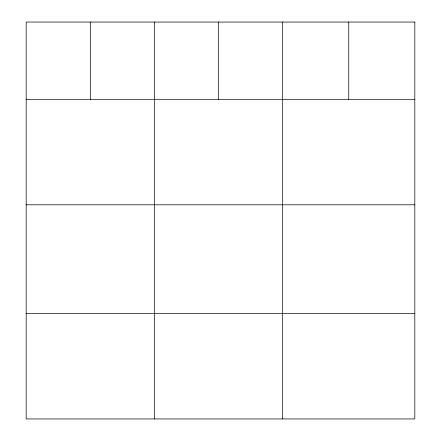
<?xml version="1.0" encoding="UTF-8"?>
<svg xmlns="http://www.w3.org/2000/svg" width="441" height="441" viewBox="0 0 441 441"><rect width="100%" height="100%" fill="white"/><g stroke="black" fill="none" stroke-linecap="round" stroke-linejoin="round"><path stroke-width="0.66" d="M26.19 99.313L414.81 99.313M26.19 204.795L414.81 204.795M26.19 313.468L414.81 313.468M348.748 22.05L348.748 99.313M282.681 22.05L282.681 418.95M218.56 22.05L218.56 99.313M154.433 22.05L154.433 418.95M90.311 22.05L90.311 99.313M414.81 22.05L26.19 22.05L26.19 418.95L414.81 418.95L414.81 22.05"/></g></svg>
